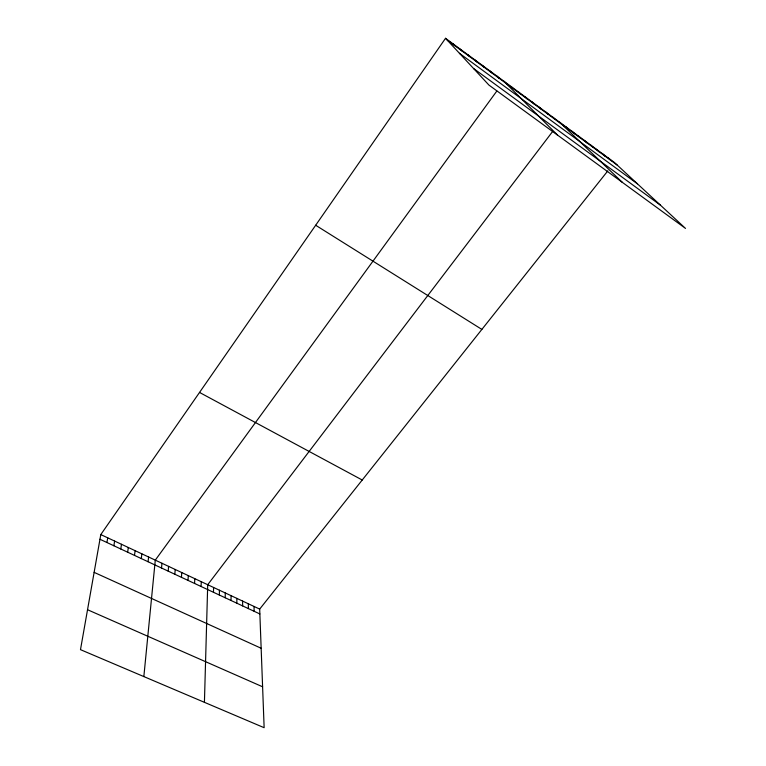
<?xml version="1.0" encoding="UTF-8"?>
<svg xmlns="http://www.w3.org/2000/svg" width="766" height="766" viewBox="0 0 766 766"><rect width="100%" height="100%" fill="white"/><g stroke="black" fill="none" stroke-linecap="round" stroke-linejoin="round"><path stroke-width="1.15" d="M225.233 597.777L225.261 592.951M219.373 595.048L219.43 590.222M213.484 592.29L213.58 587.474M204.426 702.326L207.71 584.717L552.506 131.647M201.094 586.507L201.266 581.7M194.574 583.462L194.794 578.665M188.034 580.408L188.283 575.611M181.456 577.334L181.753 572.547M174.839 574.241L175.184 569.464M168.204 571.139L168.577 566.371M161.53 568.027L161.952 563.269M143.845 676.579L155.287 560.138L496.828 91.049M148.077 561.746L148.594 556.997M141.308 558.577L141.863 553.847M134.5 555.398L135.103 550.677M127.663 552.209L128.305 547.489M120.789 548.992L121.478 544.281M113.885 545.765L114.613 541.064M106.943 542.529L107.719 537.837M445.534 38.3L488.928 85.074L685.513 228.421L614.456 162.516L445.534 38.3L100.796 534.582L80.487 649.654L264.136 727.7L259.684 609.094L607.831 170.856M87.535 609.726L262.604 686.786M94.132 572.365L261.149 648.256M99.963 539.264L259.865 613.959M100.796 534.582L259.684 609.094M199.533 392.441L362.222 480.014M315.669 225.252L481.862 329.409M473.512 68.461L660.483 205.211M447.239 40.138L617.281 165.14M459.428 53.285L637.427 183.821M608.491 158.131L611.287 160.726M602.497 153.727L605.255 156.293M596.475 149.293L599.194 151.84M590.423 144.841L593.104 147.369M584.343 140.369L586.976 142.859M578.225 135.869L580.82 138.34M572.068 131.35L574.634 133.791M565.892 126.802L568.41 129.215M559.678 122.234L622.346 182.365M552.851 117.217L555.293 119.563M545.986 112.171L548.379 114.488M539.082 107.087L541.428 109.385M532.14 101.983L534.438 104.243M525.15 96.851L527.41 99.073M518.132 91.681L520.334 93.873M511.066 86.491L513.22 88.645M503.951 81.263L557.524 135.094M496.799 75.997L498.867 78.094M489.608 70.711L491.628 72.77M482.369 65.388L484.342 67.408M475.092 60.035L477.007 62.017M467.767 54.654L469.635 56.598M460.404 49.235L462.214 51.15M452.984 43.786L454.745 45.663M254.006 606.433L254.149 611.287M248.299 603.752L248.414 608.616M242.583 601.071L242.659 605.925M236.828 598.38L236.876 603.215M231.054 595.67L231.064 600.506"/></g></svg>
